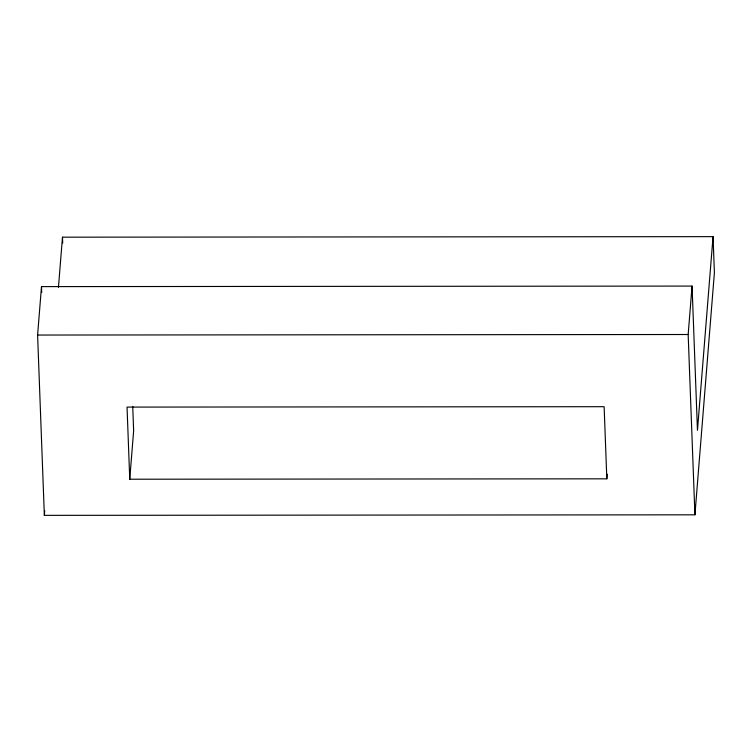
<?xml version="1.0" encoding="UTF-8"?>
<svg xmlns="http://www.w3.org/2000/svg" width="752" height="752" viewBox="0 0 752 752"><rect width="100%" height="100%" fill="white"/><g stroke="black" fill="none" stroke-linecap="round" stroke-linejoin="round"><path stroke-width="1.13" d="M713.046 236.645L714.4 272.713L694.923 514.819L44.349 515.355L37.6 335.044L41.492 286.615L692.066 286.08L697.461 430.332L713.046 236.645L62.482 237.181L58.449 287.358M44.349 515.355L44.735 510.674M607.202 474.211L606.826 478.827L129.748 479.221L133.64 430.802L132.728 406.371M694.923 514.819L688.165 334.508L692.066 286.08M37.6 335.044L688.165 334.508M606.826 478.827L604.129 406.7L127.041 407.095L129.748 479.221M62.482 237.181L62.698 242.999M41.492 286.615L41.717 292.481"/></g></svg>
